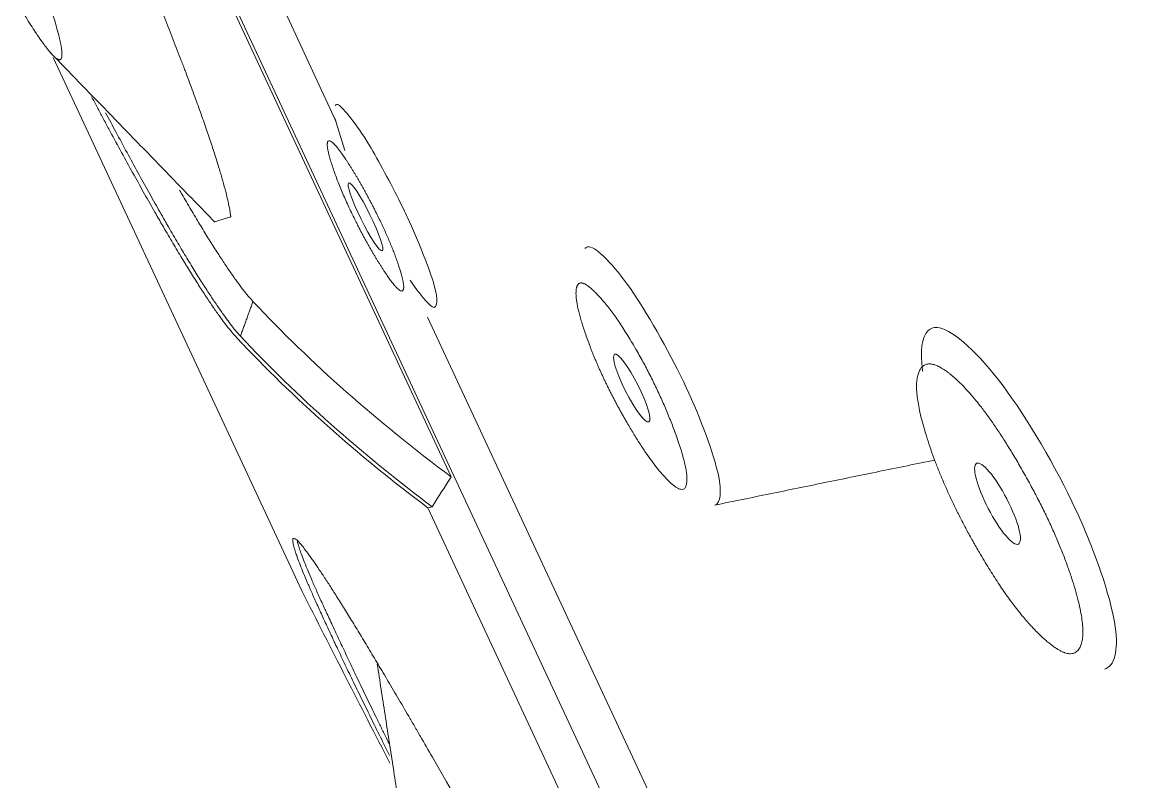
# Model space of a CAD drawing. Header units: millimetres. Extents: x 17284 to 19660, y -6011 to -2651.
# Drawn here: x 19056.61 to 19063.86, y -3873.16 to -3868.22 of the extents above; entities that cross this region are included whole.
import ezdxf

# ---------------------------------------------------------------- set-up
doc = ezdxf.new("R2010")
doc.units = ezdxf.units.MM

# ---------------------------------------------------------------- blocks, each defined once
blk = doc.blocks.new('1')
at = {"linetype": 'Continuous', "lineweight": 18, "extrusion": (0, 0, -1)}
for p, q in [((20700.7721, -4892.9043), (20695.4908, -4881.5784)), ((20698.4033, -4887.1146), (20700.0248, -4890.592)), ((20706.9108, -4906.0229), (20698.1491, -4887.2332)), ((20698.1803, -4890.1748), (20698.4249, -4890.6992)), ((20700.0802, -4890.7789), (20700.0143, -4890.5699)), ((20698.4249, -4890.6992), (20699.8017, -4893.6519)), ((20699.3371, -4891.2123), (20699.2314, -4891.2443)), ((20700.6189, -4891.866), (20703.5624, -4898.1783)), ((20700.6217, -4893.1077), (20700.6499, -4893.1008)), ((20703.7121, -4899.7351), (20700.6217, -4893.1077))]:
    blk.add_line(p, q, dxfattribs=at)
at = {"linetype": 'Continuous', "lineweight": 18}
blk.add_arc((20873.2283, -4805.5924), 194.5026, 206.919761, 207.289943, dxfattribs=at)
for centre, major_axis, ratio in [((20700.2146, -4891.2121), (0.1095, -0.2212), 0.130297), ((20701.9491, -4892.3272), (-0.1115, 0.2202), 0.180414), ((20704.3318, -4893.0802), (-0.1363, 0.263), 0.230535)]:
    blk.add_ellipse(centre, major_axis=major_axis, ratio=ratio, dxfattribs=at)
for centre, major_axis, ratio, start_param, end_param in [((20874.1548, -4807.5793), (-176.0886, -82.1115), 0.196974, 0.064751, 0.106182), ((20874.2261, -4807.7322), (176.2657, 82.194), 0.196974, 3.206342, 3.24641), ((20874.2261, -4807.7322), (176.2428, 82.1833), 0.196974, 3.206342, 3.246572), ((20872.5558, -4804.1501), (-176.2657, -82.194), 0.750572, 0.06475, 0.104818)]:
    blk.add_ellipse(centre, major_axis=major_axis, ratio=ratio, start_param=start_param, end_param=end_param, dxfattribs=at)
for points, knots in [([(20736.7522, -4925.6443), (20736.7239, -4925.6004), (20736.6638, -4925.5072), (20736.5707, -4925.355), (20736.4681, -4925.1827), (20736.3561, -4924.9891), (20736.2342, -4924.7737), (20736.1019, -4924.5353), (20735.9588, -4924.2731), (20735.8045, -4923.986), (20735.6383, -4923.673), (20735.4599, -4923.3328), (20735.2686, -4922.9643), (20735.0639, -4922.5663), (20734.845, -4922.1374), (20734.6115, -4921.6762), (20734.3627, -4921.1814), (20734.0979, -4920.6517), (20733.8164, -4920.0854), (20733.5175, -4919.4812), (20733.2006, -4918.8377), (20732.865, -4918.1532), (20732.51, -4917.4263), (20732.1348, -4916.6556), (20731.7388, -4915.8395), (20731.3214, -4914.9766), (20730.8818, -4914.0656), (20730.4195, -4913.1051), (20729.9339, -4912.0937), (20729.4242, -4911.0303), (20728.8902, -4909.9136), (20728.3311, -4908.7427), (20727.7466, -4907.5166), (20727.1364, -4906.2344), (20726.5, -4904.8955), (20725.8372, -4903.4993), (20725.1479, -4902.0454), (20724.4319, -4900.5336), (20723.6893, -4898.964), (20722.9202, -4897.3367), (20722.1247, -4895.6522), (20721.3031, -4893.9111), (20720.4561, -4892.1145), (20719.584, -4890.2636), (20718.6876, -4888.3598), (20717.7678, -4886.4051), (20716.8256, -4884.4017), (20715.8622, -4882.352), (20714.8789, -4880.259), (20713.8773, -4878.1258), (20712.859, -4875.9563), (20711.826, -4873.7543), (20710.9057, -4871.7919), (20710.1055, -4870.0851), (20709.4314, -4868.6473), (20708.7671, -4867.2303), (20708.113, -4865.8348), (20707.4694, -4864.4618), (20706.8368, -4863.112), (20706.2154, -4861.786), (20705.6056, -4860.4846), (20705.0076, -4859.2084), (20704.4217, -4857.9577), (20703.848, -4856.7332), (20703.2868, -4855.5353), (20702.7383, -4854.3642), (20702.2026, -4853.2204), (20701.6798, -4852.1041), (20701.1701, -4851.0156), (20700.6735, -4849.9549), (20700.19, -4848.9223), (20699.7198, -4847.9178), (20699.2629, -4846.9415), (20698.8192, -4845.9934), (20698.3887, -4845.0735), (20697.9714, -4844.1817), (20697.5673, -4843.3178), (20697.1763, -4842.4819), (20696.7983, -4841.6736), (20696.4333, -4840.8929), (20696.0811, -4840.1394), (20695.7416, -4839.413), (20695.4147, -4838.7133), (20695.1002, -4838.0402), (20694.7981, -4837.3931), (20694.5081, -4836.7719), (20694.23, -4836.1761), (20693.9637, -4835.6054), (20693.7091, -4835.0593), (20693.4658, -4834.5374), (20693.2337, -4834.0394), (20693.0127, -4833.5647), (20692.8024, -4833.1129), (20692.6027, -4832.6836), (20692.4134, -4832.2762), (20692.2341, -4831.8902), (20692.0647, -4831.5253), (20691.905, -4831.1808), (20691.7547, -4830.8562), (20691.6136, -4830.5511), (20691.4814, -4830.265), (20691.3579, -4829.9972), (20691.2428, -4829.7472), (20691.1359, -4829.5147), (20691.0369, -4829.2989), (20690.9457, -4829.0994), (20690.8619, -4828.9157), (20690.7852, -4828.7471), (20690.7157, -4828.5934), (20690.6524, -4828.4531), (20690.6153, -4828.3701), (20690.5968, -4828.3289)], [0, 0, 0, 0, 0.002385, 0.005066, 0.008043, 0.011317, 0.014887, 0.018754, 0.022917, 0.027377, 0.032133, 0.037186, 0.042536, 0.048182, 0.054125, 0.060365, 0.066901, 0.073734, 0.080864, 0.08829, 0.096013, 0.104033, 0.112349, 0.120963, 0.129873, 0.139079, 0.148583, 0.158383, 0.16848, 0.178873, 0.189564, 0.200551, 0.211834, 0.223415, 0.235292, 0.247466, 0.259937, 0.272704, 0.285768, 0.299129, 0.312786, 0.326741, 0.340992, 0.355539, 0.370384, 0.385525, 0.400963, 0.416697, 0.432729, 0.449057, 0.465681, 0.482603, 0.499821, 0.511139, 0.522363, 0.533493, 0.544528, 0.555468, 0.566314, 0.577065, 0.587722, 0.598284, 0.608752, 0.619125, 0.629403, 0.639587, 0.649677, 0.659672, 0.669572, 0.679378, 0.689089, 0.698705, 0.708227, 0.717655, 0.726988, 0.736226, 0.74537, 0.754419, 0.763374, 0.772234, 0.781, 0.789671, 0.798248, 0.80673, 0.815117, 0.82341, 0.831608, 0.839712, 0.847721, 0.855636, 0.863456, 0.871181, 0.878812, 0.886348, 0.89379, 0.901138, 0.90839, 0.915548, 0.922612, 0.929581, 0.936456, 0.943236, 0.949921, 0.956512, 0.963008, 0.96941, 0.975717, 0.98193, 0.988048, 0.994071, 1, 1, 1, 1]), ([(20783.1318, -5054.972), (20781.9478, -5050.7616), (20779.5587, -5042.2655), (20776.036, -5029.7378), (20772.6355, -5017.6485), (20769.4523, -5006.3344), (20766.49, -4995.8028), (20763.7498, -4986.0539), (20761.3886, -4977.6465), (20759.3743, -4970.4758), (20757.6762, -4964.4354), (20756.106, -4958.8555), (20754.6604, -4953.7278), (20753.3393, -4949.0428), (20752.1345, -4944.7616), (20750.9286, -4940.4038), (20749.5203, -4935.6379), (20747.7388, -4930.1719), (20745.6269, -4924.138), (20743.197, -4917.5623), (20740.451, -4910.4743), (20737.391, -4902.9014), (20733.999, -4894.9477), (20730.3504, -4886.6088), (20726.0205, -4878.1099), (20721.0588, -4869.4114), (20716.0632, -4861.1016), (20711.0414, -4853.2528), (20707.0295, -4847.2551), (20704.4658, -4843.7365), (20703.635, -4842.6189)], [0, 0, 0, 0, 0.057509, 0.116045, 0.171111, 0.222636, 0.270586, 0.314962, 0.355789, 0.385409, 0.412897, 0.43829, 0.461627, 0.482947, 0.502295, 0.520105, 0.5424, 0.567632, 0.595688, 0.626452, 0.659803, 0.695634, 0.733839, 0.773501, 0.815286, 0.859179, 0.905154, 0.942757, 0.981693, 1, 1, 1, 1]), ([(20695.7727, -4883.8269), (20695.7719, -4883.8216), (20695.7694, -4883.8022), (20695.7674, -4883.773), (20695.769, -4883.7446), (20695.7749, -4883.7254), (20695.7819, -4883.7189), (20695.7883, -4883.7165), (20695.7907, -4883.7161), (20695.7938, -4883.7161), (20695.7945, -4883.7161), (20695.7958, -4883.7162), (20695.7978, -4883.7165), (20695.8055, -4883.7182), (20695.8201, -4883.7254), (20695.8438, -4883.7444), (20695.8715, -4883.7724), (20695.9032, -4883.8092), (20695.9389, -4883.8549), (20695.9653, -4883.8911), (20695.9827, -4883.9157), (20695.9879, -4883.9232), (20695.9933, -4883.9309), (20695.9969, -4883.9361), (20695.9987, -4883.9387), (20696.0078, -4883.9518), (20696.03, -4883.9845), (20696.0691, -4884.0437), (20696.1192, -4884.1226), (20696.1726, -4884.2091), (20696.2292, -4884.3034), (20696.2892, -4884.4055), (20696.3314, -4884.4789), (20696.3585, -4884.5264), (20696.3639, -4884.536), (20696.3721, -4884.5506), (20696.3749, -4884.5554), (20696.3804, -4884.5652), (20696.3942, -4884.5897), (20696.4306, -4884.6544), (20696.465, -4884.7166), (20696.5117, -4884.8015), (20696.5592, -4884.8885), (20696.6327, -4885.0252), (20696.7085, -4885.168), (20696.7865, -4885.3168), (20696.8401, -4885.4201), (20696.8741, -4885.486), (20696.8809, -4885.4992), (20696.8911, -4885.5192), (20696.8946, -4885.5259), (20696.9014, -4885.5392), (20696.9186, -4885.5727), (20696.9634, -4885.6603), (20697.0329, -4885.7973), (20697.0891, -4885.9092), (20697.1457, -4886.0223), (20697.2025, -4886.1366), (20697.2887, -4886.3114), (20697.3757, -4886.4897), (20697.4344, -4886.6109), (20697.4675, -4886.6798), (20697.4712, -4886.6874), (20697.4786, -4886.7028), (20697.4823, -4886.7105), (20697.4934, -4886.7335), (20697.5155, -4886.7795), (20697.567, -4886.8871), (20697.6402, -4887.041), (20697.6983, -4887.1644), (20697.7418, -4887.257), (20697.7563, -4887.2879), (20697.7852, -4887.3498), (20697.7996, -4887.3807), (20697.8429, -4887.4736), (20697.9003, -4887.5975), (20697.9574, -4887.7218), (20698, -4887.815), (20698.0213, -4887.8617), (20698.0461, -4887.9162), (20698.0567, -4887.9396), (20698.0638, -4887.9551), (20698.0673, -4887.9629), (20698.0991, -4888.0329), (20698.1548, -4888.1565), (20698.2366, -4888.3393), (20698.3165, -4888.5196), (20698.3946, -4888.6974), (20698.4709, -4888.8727), (20698.5205, -4888.9879), (20698.5572, -4889.0737), (20698.5724, -4889.1093), (20698.5905, -4889.1518), (20698.5966, -4889.1659), (20698.6055, -4889.1871), (20698.6354, -4889.2574), (20698.6876, -4889.3814), (20698.7542, -4889.5414), (20698.8177, -4889.6961), (20698.8782, -4889.8455), (20698.9355, -4889.9894), (20698.9715, -4890.0817), (20698.9977, -4890.1494), (20699.0085, -4890.1773), (20699.019, -4890.2049), (20699.0232, -4890.2158), (20699.0253, -4890.2213), (20699.0315, -4890.2377), (20699.0521, -4890.2919), (20699.0871, -4890.3856), (20699.1298, -4890.5029), (20699.1686, -4890.6126), (20699.2036, -4890.715), (20699.2347, -4890.8099), (20699.2529, -4890.8684), (20699.2635, -4890.9033), (20699.2666, -4890.9137), (20699.2696, -4890.9239), (20699.2716, -4890.9307), (20699.2766, -4890.9475), (20699.2887, -4890.9897), (20699.3048, -4891.0495), (20699.32, -4891.1127), (20699.3273, -4891.1492), (20699.3318, -4891.1745), (20699.3338, -4891.1866), (20699.3356, -4891.1998), (20699.3364, -4891.2061), (20699.3368, -4891.2092), (20699.3369, -4891.2106), (20699.337, -4891.2114), (20699.3371, -4891.2119), (20699.3371, -4891.2123)], [0, 0, 0, 0, 0.005442, 0.020982, 0.036522, 0.052062, 0.067602, 0.067602, 0.075372, 0.075372, 0.077314, 0.077314, 0.079257, 0.083142, 0.098682, 0.114222, 0.129762, 0.145302, 0.160842, 0.176382, 0.176382, 0.180267, 0.182209, 0.182209, 0.184152, 0.184152, 0.191922, 0.207462, 0.223001, 0.238541, 0.254081, 0.269621, 0.285161, 0.285161, 0.289046, 0.289046, 0.290989, 0.290989, 0.292931, 0.300701, 0.316241, 0.316241, 0.331781, 0.347321, 0.362861, 0.378401, 0.393941, 0.393941, 0.397826, 0.397826, 0.399769, 0.399769, 0.401711, 0.409481, 0.425021, 0.440561, 0.440561, 0.456101, 0.471641, 0.487181, 0.502721, 0.502721, 0.504663, 0.504663, 0.506606, 0.506606, 0.510491, 0.518261, 0.533801, 0.549341, 0.549341, 0.557111, 0.557111, 0.564881, 0.564881, 0.580421, 0.595961, 0.595961, 0.603731, 0.607616, 0.609558, 0.609558, 0.611501, 0.611501, 0.627041, 0.642581, 0.658121, 0.673661, 0.689201, 0.704741, 0.704741, 0.712511, 0.714453, 0.716396, 0.716396, 0.720281, 0.735821, 0.75136, 0.7669, 0.78244, 0.79798, 0.81352, 0.81352, 0.82129, 0.823233, 0.823233, 0.825175, 0.825175, 0.82906, 0.8446, 0.86014, 0.87568, 0.89122, 0.90676, 0.9223, 0.9223, 0.926185, 0.928128, 0.928128, 0.93007, 0.93784, 0.95338, 0.96892, 0.98446, 0.98446, 0.99223, 0.996115, 0.998058, 0.999029, 0.999514, 0.999514, 1, 1, 1, 1]), ([(20696.5597, -4886.265), (20696.5426, -4886.2324), (20696.5091, -4886.1687), (20696.4605, -4886.0776), (20696.4292, -4886.0197), (20696.3985, -4885.9633), (20696.3834, -4885.9359), (20696.3539, -4885.8824), (20696.3249, -4885.8305), (20696.29, -4885.7692), (20696.2664, -4885.7282), (20696.2564, -4885.711), (20696.2515, -4885.7025), (20696.2498, -4885.6997), (20696.2465, -4885.6941), (20696.2318, -4885.6689), (20696.2049, -4885.6236), (20696.1693, -4885.5649), (20696.1358, -4885.5115), (20696.1046, -4885.4632), (20696.0756, -4885.4201), (20696.0555, -4885.3916), (20696.0449, -4885.3772), (20696.0408, -4885.3716), (20696.0387, -4885.3688), (20696.0326, -4885.3606), (20696.0207, -4885.3451), (20696.0025, -4885.3229), (20695.9833, -4885.302), (20695.9668, -4885.2869), (20695.9529, -4885.2777), (20695.9437, -4885.2751), (20695.9377, -4885.276), (20695.9339, -4885.2783), (20695.9319, -4885.2809), (20695.9307, -4885.2829), (20695.9305, -4885.2833), (20695.9301, -4885.2841), (20695.9295, -4885.2854), (20695.9275, -4885.2908), (20695.9257, -4885.3024), (20695.926, -4885.3236), (20695.9292, -4885.3506), (20695.935, -4885.3832), (20695.9435, -4885.4213), (20695.951, -4885.4505), (20695.9563, -4885.4699), (20695.9574, -4885.4739), (20695.959, -4885.4799), (20695.9596, -4885.4819), (20695.9607, -4885.486), (20695.9636, -4885.4962), (20695.9715, -4885.5236), (20695.9853, -4885.5687), (20696.0043, -4885.6278), (20696.0257, -4885.6916), (20696.0497, -4885.7603), (20696.0762, -4885.8338), (20696.0956, -4885.8862), (20696.1083, -4885.9201), (20696.1108, -4885.9269), (20696.1147, -4885.9372), (20696.116, -4885.9406), (20696.1186, -4885.9476), (20696.1252, -4885.9649), (20696.1373, -4885.9966), (20696.1539, -4886.0398), (20696.1768, -4886.0986), (20696.2068, -4886.1745), (20696.2448, -4886.2692), (20696.2849, -4886.3675), (20696.327, -4886.4694), (20696.3601, -4886.5484), (20696.379, -4886.5933), (20696.3866, -4886.6113), (20696.3905, -4886.6203), (20696.402, -4886.6475), (20696.4251, -4886.702), (20696.4645, -4886.794), (20696.5131, -4886.9062), (20696.5629, -4887.0202), (20696.614, -4887.136), (20696.6664, -4887.2535), (20696.7022, -4887.3331), (20696.7248, -4887.3832), (20696.7294, -4887.3933), (20696.7384, -4887.4133), (20696.7521, -4887.4434), (20696.784, -4887.5135), (20696.8298, -4887.6136), (20696.876, -4887.7136), (20696.9131, -4887.7935), (20696.9504, -4887.8733), (20696.9972, -4887.973), (20697.0539, -4888.0925), (20697.0919, -4888.172), (20697.1134, -4888.2167), (20697.1157, -4888.2217), (20697.1205, -4888.2316), (20697.1277, -4888.2465), (20697.1443, -4888.281), (20697.1775, -4888.3497), (20697.2246, -4888.4464), (20697.2805, -4888.5604), (20697.3359, -4888.6723), (20697.3908, -4888.7822), (20697.4361, -4888.872), (20697.4654, -4888.9296), (20697.4766, -4888.9516), (20697.4811, -4888.9604), (20697.4833, -4888.9648), (20697.49, -4888.9779), (20697.5123, -4889.0215), (20697.5517, -4889.0981), (20697.603, -4889.1965), (20697.6528, -4889.2912), (20697.7013, -4889.3822), (20697.7326, -4889.4402), (20697.7635, -4889.497), (20697.7787, -4889.5247), (20697.8011, -4889.5653), (20697.8104, -4889.582), (20697.8214, -4889.6017), (20697.825, -4889.6082), (20697.8305, -4889.618), (20697.8486, -4889.6502), (20697.8801, -4889.7057), (20697.9199, -4889.7745), (20697.9576, -4889.8383), (20697.9933, -4889.8971), (20698.0269, -4889.9509), (20698.0505, -4889.9875), (20698.0644, -4890.0085), (20698.0681, -4890.0141), (20698.0706, -4890.0178), (20698.0718, -4890.0196), (20698.0779, -4890.0287), (20698.0923, -4890.0499), (20698.1147, -4890.0816), (20698.139, -4890.114), (20698.1608, -4890.1407), (20698.1801, -4890.1618), (20698.1967, -4890.1771), (20698.2061, -4890.1833), (20698.2114, -4890.186), (20698.2129, -4890.1867), (20698.2144, -4890.1872), (20698.2153, -4890.1876), (20698.2158, -4890.1877), (20698.2182, -4890.1884), (20698.2217, -4890.1889), (20698.2262, -4890.1882), (20698.2312, -4890.1851), (20698.2356, -4890.1774), (20698.238, -4890.1621), (20698.2377, -4890.1409), (20698.2346, -4890.114), (20698.2307, -4890.0921), (20698.2276, -4890.0773), (20698.227, -4890.0742), (20698.2257, -4890.068), (20698.225, -4890.0649), (20698.2228, -4890.0552), (20698.2182, -4890.0353), (20698.2088, -4889.9988), (20698.1949, -4889.95), (20698.1785, -4889.8961), (20698.1596, -4889.8371), (20698.1381, -4889.773), (20698.122, -4889.7269), (20698.1124, -4889.6999), (20698.1113, -4889.6969), (20698.1092, -4889.6908), (20698.1059, -4889.6817), (20698.0982, -4889.6602), (20698.0823, -4889.6163), (20698.0582, -4889.5511), (20698.0374, -4889.4961), (20698.0158, -4889.4397), (20698.0046, -4889.4108), (20697.9814, -4889.3516), (20697.9575, -4889.2911), (20697.9193, -4889.196), (20697.8907, -4889.1257), (20697.875, -4889.0876), (20697.8715, -4889.0792), (20697.8663, -4889.0664), (20697.8539, -4889.0365), (20697.8289, -4888.9761), (20697.7921, -4888.8884), (20697.7465, -4888.7807), (20697.6994, -4888.6708), (20697.6508, -4888.5586), (20697.6091, -4888.4631), (20697.5792, -4888.3953), (20697.5663, -4888.366), (20697.5576, -4888.3464), (20697.5533, -4888.3366), (20697.5315, -4888.2875), (20697.4964, -4888.2088), (20697.4431, -4888.0902), (20697.3892, -4887.9711), (20697.3345, -4887.8515), (20697.2883, -4887.7515), (20697.2604, -4887.6913), (20697.2464, -4887.6611), (20697.237, -4887.641), (20697.2182, -4887.6008), (20697.1993, -4887.5604), (20697.1827, -4887.5251), (20697.1756, -4887.5099), (20697.1708, -4887.4998), (20697.1684, -4887.4948), (20697.147, -4887.4493), (20697.1089, -4887.3691), (20697.0522, -4887.2504), (20696.9957, -4887.1332), (20696.9394, -4887.0176), (20696.8834, -4886.9035), (20696.837, -4886.8097), (20696.8069, -4886.7494), (20696.7954, -4886.7263), (20696.7908, -4886.717), (20696.7884, -4886.7124), (20696.7815, -4886.6986), (20696.7585, -4886.6527), (20696.7175, -4886.5715), (20696.6639, -4886.4661), (20696.62, -4886.3809), (20696.5897, -4886.3225), (20696.5747, -4886.2936), (20696.5682, -4886.2813), (20696.564, -4886.2732), (20696.5618, -4886.2691), (20696.5597, -4886.265)], [0, 0, 0, 0, 0.007813, 0.015625, 0.023438, 0.023438, 0.03125, 0.03125, 0.039063, 0.046875, 0.050781, 0.052734, 0.052734, 0.053711, 0.053711, 0.054688, 0.0625, 0.070313, 0.078125, 0.085937, 0.09375, 0.101562, 0.103516, 0.103516, 0.105469, 0.105469, 0.109375, 0.117187, 0.125, 0.132812, 0.140625, 0.148437, 0.152344, 0.15625, 0.160156, 0.160156, 0.161133, 0.161133, 0.162109, 0.164062, 0.171875, 0.179687, 0.1875, 0.195313, 0.203125, 0.210938, 0.210938, 0.212891, 0.212891, 0.213867, 0.213867, 0.214844, 0.21875, 0.226563, 0.234375, 0.242188, 0.25, 0.257813, 0.265625, 0.265625, 0.267578, 0.267578, 0.268555, 0.268555, 0.269531, 0.273438, 0.277344, 0.28125, 0.289063, 0.296875, 0.304688, 0.3125, 0.320313, 0.322266, 0.322266, 0.324219, 0.324219, 0.328125, 0.335938, 0.34375, 0.351563, 0.359375, 0.367188, 0.375, 0.375, 0.376953, 0.376953, 0.378906, 0.382813, 0.390625, 0.398438, 0.402344, 0.40625, 0.414063, 0.421875, 0.429688, 0.429688, 0.430664, 0.430664, 0.431641, 0.433594, 0.4375, 0.445313, 0.453125, 0.460938, 0.46875, 0.476563, 0.480469, 0.481445, 0.481445, 0.482422, 0.482422, 0.484375, 0.492188, 0.5, 0.507813, 0.515625, 0.523438, 0.523438, 0.53125, 0.53125, 0.535156, 0.536133, 0.537109, 0.537109, 0.539063, 0.546875, 0.554688, 0.5625, 0.570313, 0.578125, 0.585938, 0.587891, 0.588867, 0.588867, 0.589844, 0.589844, 0.59375, 0.601563, 0.609375, 0.617188, 0.625, 0.632813, 0.640625, 0.640625, 0.642578, 0.643555, 0.643555, 0.644531, 0.644531, 0.648438, 0.652344, 0.65625, 0.664063, 0.671875, 0.679688, 0.6875, 0.695313, 0.695313, 0.697266, 0.697266, 0.699219, 0.699219, 0.703125, 0.710938, 0.71875, 0.726563, 0.734375, 0.742188, 0.75, 0.75, 0.750977, 0.750977, 0.751953, 0.753906, 0.757813, 0.765625, 0.773438, 0.773438, 0.78125, 0.78125, 0.789063, 0.796875, 0.804688, 0.805664, 0.805664, 0.806641, 0.808594, 0.8125, 0.820313, 0.828125, 0.835938, 0.84375, 0.851563, 0.855469, 0.857422, 0.857422, 0.859375, 0.859375, 0.867188, 0.875, 0.882813, 0.890625, 0.898438, 0.902344, 0.902344, 0.904297, 0.90625, 0.910156, 0.912109, 0.913086, 0.913086, 0.914063, 0.914063, 0.921875, 0.929688, 0.9375, 0.945313, 0.953125, 0.960938, 0.964844, 0.96582, 0.96582, 0.966797, 0.966797, 0.96875, 0.976563, 0.984375, 0.992188, 0.996094, 0.998047, 0.999023, 0.999023, 1, 1, 1, 1]), ([(20699.3774, -4892.0005), (20699.3673, -4891.9898), (20699.3459, -4891.9656), (20699.3104, -4891.9216), (20699.2716, -4891.8697), (20699.2294, -4891.8102), (20699.1838, -4891.7429), (20699.1349, -4891.668), (20699.0913, -4891.599), (20699.0593, -4891.5473), (20699.0429, -4891.5206), (20699.0358, -4891.5089), (20699.031, -4891.5011), (20699.0096, -4891.4659), (20698.968, -4891.3966), (20698.9066, -4891.2923), (20698.8427, -4891.1815), (20698.7763, -4891.0644), (20698.7073, -4890.9409), (20698.6357, -4890.811), (20698.5739, -4890.6973), (20698.5295, -4890.6149), (20698.5102, -4890.579), (20698.5006, -4890.5609), (20698.4973, -4890.5548), (20698.4909, -4890.5427), (20698.4699, -4890.5035), (20698.4487, -4890.4637), (20698.4307, -4890.4297)], [0, 0, 0, 0, 0.059934, 0.119868, 0.179801, 0.239735, 0.299669, 0.359603, 0.419537, 0.449504, 0.464487, 0.471979, 0.471979, 0.479471, 0.539404, 0.599338, 0.659272, 0.719206, 0.77914, 0.839073, 0.899007, 0.928974, 0.943958, 0.943958, 0.951449, 0.951449, 0.958941, 1, 1, 1, 1]), ([(20700.0182, -4890.4865), (20700.0228, -4890.4803), (20700.0295, -4890.4789), (20700.0702, -4890.5001), (20700.1599, -4890.6155), (20700.283, -4890.8159), (20700.3654, -4890.9676), (20700.4314, -4891.0986)], [0, 0, 0, 0, 0.132107, 0.132107, 0.626159, 0.626159, 1, 1, 1, 1]), ([(20699.4001, -4891.9896), (20699.3903, -4891.9787), (20699.3694, -4891.9542), (20699.343, -4891.9207), (20699.3273, -4891.8999), (20699.321, -4891.8915), (20699.3177, -4891.8871), (20699.308, -4891.874), (20699.288, -4891.8466), (20699.2527, -4891.7964), (20699.207, -4891.7287), (20699.1582, -4891.6536), (20699.1063, -4891.5712), (20699.0512, -4891.4813), (20698.9931, -4891.3839), (20698.9472, -4891.3053), (20698.9208, -4891.2596), (20698.9102, -4891.2411), (20698.8942, -4891.2132), (20698.8565, -4891.1469), (20698.8011, -4891.0484), (20698.7325, -4890.9242), (20698.6616, -4890.7942), (20698.5915, -4890.6641), (20698.5444, -4890.5758), (20698.5221, -4890.5339)], [0, 0, 0, 0, 0.062992, 0.125984, 0.141732, 0.141732, 0.15748, 0.15748, 0.188976, 0.251968, 0.31496, 0.377952, 0.440944, 0.503936, 0.566928, 0.62992, 0.645668, 0.645668, 0.661416, 0.692913, 0.755905, 0.818897, 0.881889, 0.944881, 1, 1, 1, 1]), ([(20700.2809, -4891.1784), (20700.2772, -4891.171), (20700.2698, -4891.1563), (20700.2586, -4891.1346), (20700.2475, -4891.1132), (20700.2364, -4891.0922), (20700.2254, -4891.0715), (20700.2144, -4891.0513), (20700.2035, -4891.0314), (20700.1927, -4891.012), (20700.1818, -4890.9929), (20700.1711, -4890.9742), (20700.1603, -4890.9558), (20700.1497, -4890.9379), (20700.139, -4890.9203), (20700.1285, -4890.9032), (20700.1179, -4890.8864), (20700.1075, -4890.87), (20700.097, -4890.8539), (20700.08, -4890.8283), (20700.0578, -4890.7961), (20700.0324, -4890.7625), (20700.011, -4890.7378), (20699.9937, -4890.7219), (20699.9804, -4890.715), (20699.9731, -4890.7167), (20699.9693, -4890.7213), (20699.9673, -4890.7257), (20699.9661, -4890.7313), (20699.9655, -4890.7382), (20699.9656, -4890.7462), (20699.9663, -4890.7555), (20699.9678, -4890.7661), (20699.9699, -4890.7779), (20699.9726, -4890.7909), (20699.9761, -4890.8051), (20699.9802, -4890.8206), (20699.985, -4890.8373), (20699.9905, -4890.8552), (20699.9966, -4890.8744), (20700.0053, -4890.9006), (20700.017, -4890.934), (20700.0325, -4890.9753), (20700.0492, -4891.0175), (20700.0672, -4891.0607), (20700.0864, -4891.1048), (20700.107, -4891.1498), (20700.1288, -4891.1956), (20700.1477, -4891.2339), (20700.1629, -4891.264), (20700.1742, -4891.286), (20700.1854, -4891.3075), (20700.1966, -4891.3287), (20700.2078, -4891.3496), (20700.219, -4891.3701), (20700.2302, -4891.3902), (20700.2413, -4891.41), (20700.2524, -4891.4294), (20700.2635, -4891.4484), (20700.2746, -4891.4671), (20700.2857, -4891.4854), (20700.2967, -4891.5034), (20700.3078, -4891.521), (20700.3188, -4891.5383), (20700.3298, -4891.5551), (20700.3439, -4891.5764), (20700.3605, -4891.6006), (20700.3787, -4891.6259), (20700.3952, -4891.6473), (20700.4099, -4891.6649), (20700.4228, -4891.6785), (20700.4339, -4891.6882), (20700.4433, -4891.6939), (20700.4508, -4891.6958), (20700.4554, -4891.6941), (20700.4582, -4891.6913), (20700.4599, -4891.6888), (20700.4612, -4891.6858), (20700.4623, -4891.6823), (20700.463, -4891.6782), (20700.4635, -4891.6736), (20700.4636, -4891.6685), (20700.4635, -4891.6628), (20700.4631, -4891.6566), (20700.4623, -4891.6499), (20700.4613, -4891.6427), (20700.46, -4891.6349), (20700.4584, -4891.6266), (20700.4565, -4891.6177), (20700.4542, -4891.6084), (20700.4517, -4891.5985), (20700.4489, -4891.5881), (20700.4458, -4891.5771), (20700.4425, -4891.5656), (20700.4388, -4891.5536), (20700.4348, -4891.541), (20700.4287, -4891.5225), (20700.4202, -4891.4977), (20700.4086, -4891.4657), (20700.396, -4891.4329), (20700.3825, -4891.3991), (20700.368, -4891.3645), (20700.3525, -4891.3289), (20700.336, -4891.2925), (20700.3185, -4891.2552), (20700.3001, -4891.217), (20700.2874, -4891.1913), (20700.2809, -4891.1784)], [0, 0, 0, 0, 0.007258, 0.014434, 0.021542, 0.028592, 0.035598, 0.042572, 0.049527, 0.056477, 0.063435, 0.070413, 0.077424, 0.084482, 0.091599, 0.098786, 0.106057, 0.113421, 0.120892, 0.128478, 0.15072, 0.171822, 0.192139, 0.212064, 0.232017, 0.252414, 0.260762, 0.269022, 0.277214, 0.28536, 0.293482, 0.301604, 0.309747, 0.317933, 0.326185, 0.334523, 0.342969, 0.351542, 0.360262, 0.369146, 0.378213, 0.39518, 0.411381, 0.426958, 0.442075, 0.45691, 0.471651, 0.486488, 0.501612, 0.508909, 0.516138, 0.523315, 0.530455, 0.537573, 0.544685, 0.551807, 0.558955, 0.566144, 0.573389, 0.580706, 0.588109, 0.595612, 0.603228, 0.61097, 0.618851, 0.626882, 0.641958, 0.656466, 0.6705, 0.684165, 0.697575, 0.710848, 0.724108, 0.737479, 0.751081, 0.756902, 0.762667, 0.76838, 0.774049, 0.779678, 0.785274, 0.790844, 0.796393, 0.801928, 0.807455, 0.812982, 0.818513, 0.824057, 0.829618, 0.835205, 0.840822, 0.846476, 0.852173, 0.857919, 0.86372, 0.869581, 0.875508, 0.888914, 0.901859, 0.914426, 0.926707, 0.938798, 0.950801, 0.962821, 0.974961, 0.987322, 1, 1, 1, 1]), ([(20699.0039, -4891.0383), (20699.0114, -4891.0511), (20699.039, -4891.0988), (20699.0855, -4891.1779), (20699.1419, -4891.2718), (20699.1822, -4891.3374), (20699.206, -4891.3756), (20699.2125, -4891.3859), (20699.2168, -4891.3927), (20699.2189, -4891.3961), (20699.2295, -4891.4129), (20699.2546, -4891.4524), (20699.2944, -4891.5134), (20699.3387, -4891.5789), (20699.3797, -4891.6368), (20699.4173, -4891.6871), (20699.4516, -4891.7297), (20699.4721, -4891.7528), (20699.4818, -4891.763)], [0, 0, 0, 0, 0.035219, 0.131697, 0.228175, 0.324653, 0.348773, 0.360832, 0.360832, 0.372892, 0.372892, 0.421131, 0.517609, 0.614087, 0.710566, 0.807044, 0.903522, 1, 1, 1, 1]), ([(20700.4314, -4891.0986), (20700.4526, -4891.1408), (20700.4722, -4891.1808), (20700.5555, -4891.3595), (20700.6374, -4891.5666), (20700.6888, -4891.7501), (20700.6836, -4891.8155), (20700.6262, -4891.7857), (20700.5652, -4891.7113), (20700.5062, -4891.6245)], [0, 0, 0, 0, 0.080273, 0.080273, 0.410185, 0.410185, 0.740097, 0.740097, 1, 1, 1, 1]), ([(20701.6733, -4892.0447), (20701.6759, -4892.0518), (20701.6814, -4892.0659), (20701.6898, -4892.0874), (20701.6984, -4892.109), (20701.7073, -4892.1306), (20701.7164, -4892.1523), (20701.7257, -4892.174), (20701.7353, -4892.1959), (20701.745, -4892.2177), (20701.755, -4892.2397), (20701.7653, -4892.2617), (20701.7757, -4892.2838), (20701.7864, -4892.3059), (20701.7973, -4892.3281), (20701.8085, -4892.3504), (20701.8199, -4892.3727), (20701.8315, -4892.3951), (20701.8433, -4892.4176), (20701.8553, -4892.4401), (20701.8676, -4892.4627), (20701.8801, -4892.4853), (20701.8928, -4892.508), (20701.9058, -4892.5308), (20701.9284, -4892.57), (20701.9603, -4892.6236), (20702.0008, -4892.6884), (20702.0398, -4892.7474), (20702.0773, -4892.8006), (20702.1133, -4892.8478), (20702.1478, -4892.8893), (20702.1821, -4892.9262), (20702.215, -4892.957), (20702.2446, -4892.9783), (20702.2687, -4892.9882), (20702.2873, -4892.9866), (20702.3004, -4892.9736), (20702.307, -4892.9519), (20702.3092, -4892.9262), (20702.3083, -4892.8993), (20702.3045, -4892.8681), (20702.2979, -4892.8326), (20702.2884, -4892.7928), (20702.2761, -4892.7487), (20702.2609, -4892.7003), (20702.2428, -4892.6477), (20702.2188, -4892.5821), (20702.1884, -4892.5046), (20702.1507, -4892.416), (20702.1103, -4892.3279), (20702.0673, -4892.2405), (20702.0217, -4892.154), (20701.9809, -4892.0815), (20701.9462, -4892.0227), (20701.9185, -4891.9774), (20701.8911, -4891.9345), (20701.8642, -4891.8941), (20701.8378, -4891.8562), (20701.8117, -4891.8208), (20701.7862, -4891.7879), (20701.7611, -4891.7574), (20701.7364, -4891.7295), (20701.7167, -4891.7089), (20701.7018, -4891.6942), (20701.6915, -4891.6845), (20701.6816, -4891.6758), (20701.6722, -4891.6681), (20701.6633, -4891.6614), (20701.6549, -4891.6557), (20701.6469, -4891.6511), (20701.6395, -4891.6474), (20701.6325, -4891.6447), (20701.626, -4891.643), (20701.6201, -4891.6423), (20701.6145, -4891.6426), (20701.6095, -4891.6439), (20701.605, -4891.6463), (20701.6009, -4891.6496), (20701.5973, -4891.6539), (20701.5943, -4891.6592), (20701.5917, -4891.6655), (20701.5895, -4891.6728), (20701.5879, -4891.6812), (20701.5864, -4891.6931), (20701.5857, -4891.7095), (20701.5866, -4891.7316), (20701.5893, -4891.7562), (20701.5937, -4891.7834), (20701.5998, -4891.8131), (20701.6077, -4891.8454), (20701.6173, -4891.8802), (20701.6287, -4891.9176), (20701.6418, -4891.9575), (20701.6566, -4891.9999), (20701.6675, -4892.0295), (20701.6733, -4892.0447)], [0, 0, 0, 0, 0.005513, 0.010958, 0.016341, 0.021671, 0.026954, 0.032197, 0.037409, 0.042597, 0.04777, 0.052934, 0.058099, 0.063273, 0.068463, 0.073677, 0.078923, 0.084209, 0.089542, 0.094931, 0.10038, 0.105899, 0.111493, 0.117168, 0.122931, 0.141159, 0.158869, 0.176265, 0.193556, 0.21096, 0.228687, 0.246938, 0.268122, 0.288568, 0.3086, 0.328562, 0.348803, 0.369656, 0.384033, 0.398091, 0.411941, 0.4257, 0.439484, 0.453411, 0.467594, 0.482141, 0.497152, 0.519572, 0.540847, 0.56137, 0.581576, 0.601924, 0.62286, 0.635146, 0.647279, 0.659339, 0.671406, 0.683559, 0.695877, 0.708435, 0.721304, 0.73455, 0.748233, 0.754615, 0.76091, 0.767127, 0.773272, 0.779354, 0.785381, 0.791363, 0.797308, 0.803224, 0.809122, 0.81501, 0.820897, 0.826793, 0.832707, 0.838648, 0.844625, 0.850647, 0.856722, 0.86286, 0.869068, 0.875353, 0.887017, 0.898451, 0.909708, 0.920841, 0.931907, 0.94296, 0.954059, 0.965259, 0.976615, 0.988179, 1, 1, 1, 1]), ([(20703.8444, -4892.2174), (20703.8441, -4892.2155), (20703.8438, -4892.2135), (20703.8253, -4892.0858), (20703.8387, -4891.9952), (20703.8782, -4891.9552)], [0, 0, 0, 0, 0.015234, 0.015234, 1, 1, 1, 1]), ([(20704.8141, -4893.5634), (20704.8098, -4893.5501), (20704.8008, -4893.5234), (20704.7865, -4893.4828), (20704.7714, -4893.4417), (20704.7554, -4893.4004), (20704.7387, -4893.3586), (20704.7211, -4893.3166), (20704.7028, -4893.2741), (20704.6836, -4893.2314), (20704.6637, -4893.1882), (20704.643, -4893.1448), (20704.6214, -4893.1009), (20704.5991, -4893.0568), (20704.5759, -4893.0123), (20704.552, -4892.9674), (20704.5272, -4892.9222), (20704.5017, -4892.8767), (20704.468, -4892.8179), (20704.4265, -4892.748), (20704.3778, -4892.6694), (20704.33, -4892.5962), (20704.2833, -4892.5285), (20704.2376, -4892.4662), (20704.1929, -4892.4093), (20704.1492, -4892.3579), (20704.1066, -4892.312), (20704.0736, -4892.2799), (20704.0493, -4892.258), (20704.0332, -4892.2442), (20704.0177, -4892.2316), (20704.0027, -4892.2201), (20703.9882, -4892.2099), (20703.9743, -4892.2007), (20703.9609, -4892.1928), (20703.948, -4892.186), (20703.9357, -4892.1804), (20703.9239, -4892.1759), (20703.9126, -4892.1726), (20703.9019, -4892.1705), (20703.8917, -4892.1695), (20703.882, -4892.1697), (20703.8729, -4892.1711), (20703.8642, -4892.1736), (20703.8562, -4892.1773), (20703.8486, -4892.1821), (20703.8416, -4892.1882), (20703.8351, -4892.1954), (20703.8292, -4892.2037), (20703.8216, -4892.217), (20703.8136, -4892.2371), (20703.8071, -4892.2667), (20703.8041, -4892.3009), (20703.8045, -4892.3399), (20703.8083, -4892.3836), (20703.8155, -4892.4319), (20703.8262, -4892.485), (20703.8403, -4892.5428), (20703.8579, -4892.6052), (20703.8786, -4892.6717), (20703.9021, -4892.7409), (20703.928, -4892.8115), (20703.9562, -4892.8828), (20703.9865, -4892.9547), (20704.019, -4893.0274), (20704.0537, -4893.1006), (20704.0905, -4893.1745), (20704.1295, -4893.2491), (20704.1707, -4893.3242), (20704.2194, -4893.4094), (20704.2749, -4893.5018), (20704.3361, -4893.5975), (20704.3962, -4893.685), (20704.4551, -4893.7643), (20704.5129, -4893.8353), (20704.5694, -4893.898), (20704.6142, -4893.942), (20704.6481, -4893.9723), (20704.6716, -4893.9919), (20704.694, -4894.0089), (20704.7152, -4894.0234), (20704.7352, -4894.0354), (20704.754, -4894.0448), (20704.7716, -4894.0517), (20704.788, -4894.0561), (20704.8032, -4894.0579), (20704.8173, -4894.0571), (20704.8301, -4894.0539), (20704.8418, -4894.0481), (20704.8523, -4894.0397), (20704.8616, -4894.0288), (20704.8714, -4894.0125), (20704.8804, -4893.9891), (20704.8868, -4893.956), (20704.889, -4893.9171), (20704.8871, -4893.8724), (20704.8809, -4893.822), (20704.8705, -4893.7659), (20704.856, -4893.704), (20704.8373, -4893.6364), (20704.8223, -4893.5883), (20704.8141, -4893.5634)], [0, 0, 0, 0, 0.007473, 0.014841, 0.022121, 0.029329, 0.036484, 0.043605, 0.050709, 0.057816, 0.064945, 0.072113, 0.079341, 0.086644, 0.094041, 0.101549, 0.109182, 0.116957, 0.124887, 0.139651, 0.153951, 0.16789, 0.181578, 0.19513, 0.208667, 0.222307, 0.236169, 0.250364, 0.25626, 0.262094, 0.267874, 0.273604, 0.279291, 0.284942, 0.290561, 0.296157, 0.301736, 0.307304, 0.312868, 0.318434, 0.32401, 0.329602, 0.335216, 0.340859, 0.346538, 0.352259, 0.358027, 0.36385, 0.369732, 0.37568, 0.388844, 0.401658, 0.414193, 0.426527, 0.438741, 0.450918, 0.463142, 0.475497, 0.488063, 0.500917, 0.513786, 0.526316, 0.538592, 0.550702, 0.562737, 0.574794, 0.586964, 0.599339, 0.612006, 0.625046, 0.643419, 0.66126, 0.678802, 0.696291, 0.713974, 0.73209, 0.750863, 0.759685, 0.768364, 0.776916, 0.785361, 0.793719, 0.80201, 0.810255, 0.818474, 0.82669, 0.834922, 0.843194, 0.851525, 0.859935, 0.868446, 0.877076, 0.891387, 0.905285, 0.918871, 0.93225, 0.945536, 0.958842, 0.972282, 0.985967, 1, 1, 1, 1]), ([(20700.3714, -4894.7201), (20700.354, -4894.6852), (20700.3144, -4894.6056), (20700.2552, -4894.4856), (20700.1942, -4894.3611), (20700.1366, -4894.2426), (20700.0824, -4894.13), (20700.0444, -4894.05), (20700.0222, -4894.0029), (20700.0162, -4893.9902), (20700.0122, -4893.9818), (20700.0102, -4893.9776), (20700.0004, -4893.9566), (20699.9773, -4893.9074), (20699.9415, -4893.83), (20699.9027, -4893.7446), (20699.868, -4893.6666), (20699.8374, -4893.596), (20699.8108, -4893.5327), (20699.7883, -4893.4768), (20699.7746, -4893.4405), (20699.768, -4893.4223), (20699.7661, -4893.4169), (20699.7649, -4893.4134), (20699.7613, -4893.4031), (20699.7543, -4893.3822), (20699.7463, -4893.3551), (20699.741, -4893.3306), (20699.74, -4893.3141), (20699.7433, -4893.3055), (20699.7508, -4893.3049), (20699.7627, -4893.3123), (20699.7742, -4893.3232), (20699.7813, -4893.3308), (20699.7828, -4893.3325), (20699.7837, -4893.3334), (20699.7861, -4893.3361), (20699.7911, -4893.3417), (20699.8037, -4893.3566), (20699.8243, -4893.3829), (20699.8531, -4893.422), (20699.8859, -4893.4688), (20699.9227, -4893.5232), (20699.9635, -4893.5853), (20700.0083, -4893.655), (20700.0409, -4893.7067), (20700.06, -4893.7373), (20700.0621, -4893.7407), (20700.0664, -4893.7476), (20700.0729, -4893.7579), (20700.0881, -4893.7824), (20700.1194, -4893.8329), (20700.1661, -4893.9092), (20700.2255, -4894.0072), (20700.2882, -4894.1117), (20700.3541, -4894.2227), (20700.4233, -4894.3401), (20700.4838, -4894.4434), (20700.5276, -4894.5186), (20700.5466, -4894.5514), (20700.5594, -4894.5735), (20700.5659, -4894.5846), (20700.5982, -4894.6403), (20700.6245, -4894.6859), (20700.6512, -4894.7323)], [0, 0, 0, 0, 0.019607, 0.045406, 0.071206, 0.097006, 0.122806, 0.148606, 0.155056, 0.158281, 0.158281, 0.161506, 0.161506, 0.174406, 0.200205, 0.226005, 0.251805, 0.277605, 0.303405, 0.329204, 0.355004, 0.361454, 0.361454, 0.364679, 0.367904, 0.380804, 0.406604, 0.432404, 0.458204, 0.484003, 0.509803, 0.535603, 0.561403, 0.564628, 0.564628, 0.567853, 0.567853, 0.574303, 0.587203, 0.613003, 0.638802, 0.664602, 0.690402, 0.716202, 0.742002, 0.767802, 0.767802, 0.771027, 0.771027, 0.774252, 0.780701, 0.793601, 0.819401, 0.845201, 0.871001, 0.896801, 0.922601, 0.9484, 0.9613, 0.96775, 0.96775, 0.9742, 0.9742, 1, 1, 1, 1]), ([(20700.3682, -4894.6424), (20700.3617, -4894.6292), (20700.3553, -4894.616), (20700.346, -4894.5974), (20700.3433, -4894.5918), (20700.3378, -4894.5806), (20700.3296, -4894.5638), (20700.3106, -4894.5252), (20700.2735, -4894.4493), (20700.2228, -4894.345), (20700.1657, -4894.2263), (20700.1123, -4894.114), (20700.0624, -4894.0082), (20700.0315, -4893.942), (20700.0017, -4893.8781), (20699.9802, -4893.8318), (20699.9566, -4893.7806), (20699.9469, -4893.7594), (20699.9421, -4893.7488), (20699.9405, -4893.7453), (20699.9373, -4893.7384), (20699.9231, -4893.7073), (20699.898, -4893.6518), (20699.8668, -4893.5812), (20699.8398, -4893.5182), (20699.8171, -4893.4629), (20699.7986, -4893.4151), (20699.7845, -4893.3748), (20699.7763, -4893.3477), (20699.7728, -4893.3332), (20699.7717, -4893.3282), (20699.7714, -4893.3264), (20699.7712, -4893.3257), (20699.7711, -4893.325)], [0, 0, 0, 0, 0.018119, 0.018119, 0.025927, 0.025927, 0.033735, 0.049351, 0.080583, 0.143047, 0.205511, 0.267976, 0.33044, 0.392904, 0.392904, 0.455368, 0.486601, 0.502217, 0.502217, 0.510025, 0.510025, 0.517833, 0.580297, 0.642761, 0.705225, 0.76769, 0.830154, 0.892618, 0.955082, 0.986315, 0.994123, 0.994123, 1, 1, 1, 1])]:
    blk.add_open_spline(points, degree=3, knots=knots, dxfattribs=at)
at = {"linetype": 'Continuous', "lineweight": 13}
for points, knots in [([(20692.3327, -4828.6856), (20692.3417, -4828.7054), (20692.3605, -4828.7465), (20692.3922, -4828.8152), (20692.4281, -4828.8925), (20692.4686, -4828.9794), (20692.5137, -4829.0763), (20692.5639, -4829.1841), (20692.6193, -4829.3034), (20692.6805, -4829.4352), (20692.7477, -4829.5802), (20692.8214, -4829.7396), (20692.9022, -4829.9144), (20692.9904, -4830.1056), (20693.0867, -4830.3144), (20693.1917, -4830.5421), (20693.3059, -4830.79), (20693.4301, -4831.0594), (20693.5649, -4831.3516), (20693.7111, -4831.6682), (20693.8693, -4832.0104), (20694.0403, -4832.3798), (20694.2248, -4832.7777), (20694.4236, -4833.2058), (20694.7846, -4833.9819), (20695.3826, -4835.2642), (20696.3268, -4837.2871), (20697.5379, -4839.8808), (20698.9136, -4842.827), (20700.4433, -4846.1003), (20702.1176, -4849.681), (20704.1233, -4853.9695), (20706.481, -4859.0097), (20709.195, -4864.8113), (20712.0406, -4870.8938), (20714.8572, -4876.9138), (20717.4916, -4882.5423), (20720.0208, -4887.9461), (20722.4182, -4893.0716), (20724.6686, -4897.8795), (20727.216, -4903.3132), (20730.022, -4909.2845), (20732.2002, -4913.9056), (20733.5409, -4916.7478), (20734.1822, -4918.1086), (20734.793, -4919.4056), (20735.246, -4920.3686), (20735.5593, -4921.0347), (20735.7449, -4921.429), (20735.9284, -4921.8186), (20736.1099, -4922.2031), (20736.2886, -4922.5829), (20736.4263, -4922.8713), (20736.5255, -4923.0864), (20736.5916, -4923.2378), (20736.6665, -4923.4141), (20736.7494, -4923.6148), (20736.8401, -4923.8382), (20736.9398, -4924.0896), (20737.0417, -4924.3453), (20737.1407, -4924.5851), (20737.2284, -4924.7884), (20737.3052, -4924.9579), (20737.3554, -4925.0568), (20737.3781, -4925.1016)], [0, 0, 0, 0, 0.002873, 0.005977, 0.009314, 0.012885, 0.01669, 0.020731, 0.025008, 0.029521, 0.034271, 0.039258, 0.044482, 0.049942, 0.055639, 0.061572, 0.067741, 0.074145, 0.080783, 0.087656, 0.094762, 0.102101, 0.109672, 0.117474, 0.125506, 0.150353, 0.179467, 0.212833, 0.250431, 0.281476, 0.31679, 0.356345, 0.400115, 0.448069, 0.50016, 0.545346, 0.58909, 0.631395, 0.672272, 0.711739, 0.749797, 0.811331, 0.874588, 0.890439, 0.906179, 0.921807, 0.937325, 0.942493, 0.947679, 0.952883, 0.958106, 0.963345, 0.968601, 0.970357, 0.972454, 0.974895, 0.977677, 0.980803, 0.98427, 0.988342, 0.991951, 0.995098, 0.99778, 1, 1, 1, 1]), ([(20701.6432, -4891.418), (20701.653, -4891.4074), (20701.6662, -4891.404), (20701.738, -4891.4271), (20701.8535, -4891.5513), (20702.0675, -4891.8661), (20702.2106, -4892.1226), (20702.3975, -4892.5233), (20702.4855, -4892.7627), (20702.5366, -4893.0028), (20702.527, -4893.0787), (20702.4901, -4893.0896)], [0, 0, 0, 0, 0.07092, 0.07092, 0.312872, 0.312872, 0.554823, 0.554823, 0.796774, 0.796774, 1, 1, 1, 1]), ([(20703.8782, -4891.9551), (20703.8972, -4891.9358), (20703.9223, -4891.9282), (20704.0468, -4891.9524), (20704.2104, -4892.1028), (20704.5252, -4892.523), (20704.7125, -4892.8425), (20704.9127, -4893.272), (20704.9767, -4893.4352), (20705.0238, -4893.5816)], [0, 0, 0, 0, 0.112757, 0.112757, 0.459156, 0.459156, 0.805555, 0.805555, 1, 1, 1, 1]), ([(20705.0238, -4893.5816), (20705.0605, -4893.6959), (20705.0869, -4893.8), (20705.1213, -4894.0389), (20705.0938, -4894.141), (20705.0285, -4894.1578)], [0, 0, 0, 0, 0.341304, 0.341304, 1, 1, 1, 1])]:
    blk.add_open_spline(points, degree=3, knots=knots, dxfattribs=at)
at = {"linetype": 'Continuous', "lineweight": 18}
for points, degree in [([(20698.162, -4890.1424), (20699.2335, -4891.2465)], 1), ([(20699.4001, -4891.9896), (20699.4818, -4891.763)], 1), ([(20702.4906, -4893.0895), (20703.9238, -4892.796)], 1), ([(20700.7721, -4892.9043), (20700.7313, -4892.97), (20700.6906, -4893.0355), (20700.6499, -4893.1008)], 3), ([(20700.2913, -4894.1247), (20700.4947, -4895.4434)], 1)]:
    blk.add_open_spline(points, degree=degree, dxfattribs=at)

msp = doc.modelspace()

# ---------------------------------------------------------------- block references
at = {"color": 6}
msp.add_blockref('1', (-1641.3695, 1021.7277, 0), dxfattribs=at)

doc.saveas('drawing.dxf')
